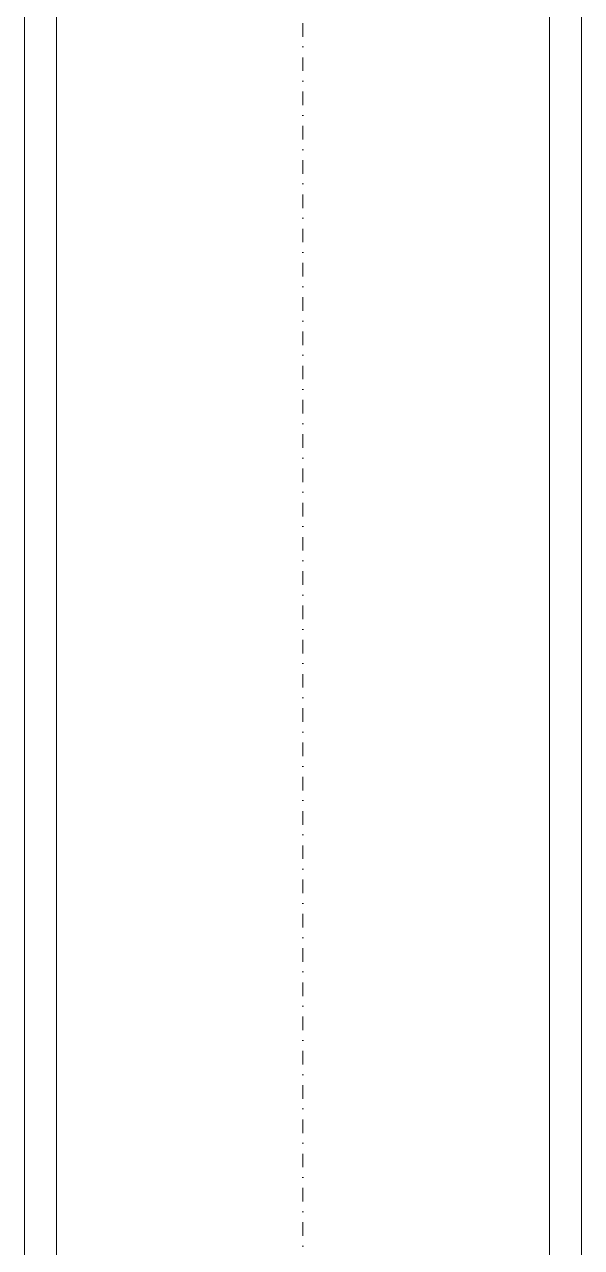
# Model space of a CAD drawing. Header units: millimetres. Extents: x -21051 to 202668, y -15646 to 13691.
# Drawn here: x -6601 to -6341, y 2398 to 2968 of the extents above; entities that cross this region are included whole.
import ezdxf

# ---------------------------------------------------------------- set-up
doc = ezdxf.new("R2010")
doc.units = ezdxf.units.MM
doc.linetypes.add('Dash dot', pattern=[15.875, 6.35, -4.7625, 0, -4.7625])
for name, color, linetype, lineweight in [('A-WALL', 113, 'Continuous', 5), ('I-WALL', 2, 'Continuous', 5), ('S-GRID', 1, 'Continuous', 9)]:
    doc.layers.add(name, color=color, linetype=linetype, lineweight=lineweight)

msp = doc.modelspace()

# ---------------------------------------------------------------- linework, layer by layer
at = {"layer": 'A-WALL', "lineweight": 18}
for p, q in [((-6585.98, 1323.47), (-6585.98, 6093.47)), ((-6355.98, 1323.47), (-6355.98, 6093.47))]:
    msp.add_line(p, q, dxfattribs=at)
at = {"layer": 'I-WALL', "lineweight": 18}
for p, q in [((-6600.98, 6078.47), (-6600.98, 1338.47)), ((-6340.98, 1338.47), (-6340.98, 6078.47))]:
    msp.add_line(p, q, dxfattribs=at)
at = {"layer": 'S-GRID', "linetype": 'Dash dot', "lineweight": 18}
msp.add_line((-6470.98, 8463.9), (-6470.98, -12107.92), dxfattribs=at)

doc.saveas('drawing.dxf')
